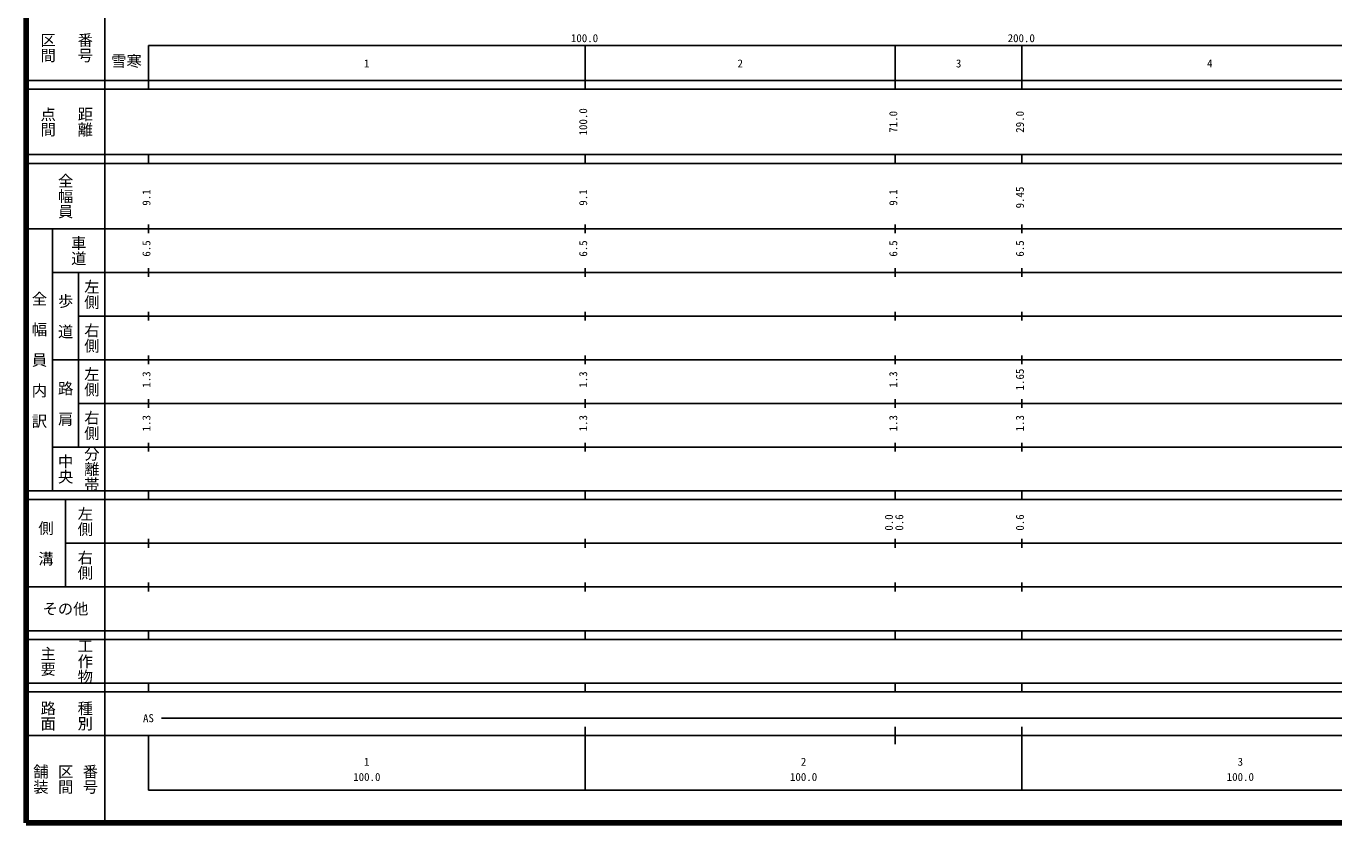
# Model space of a CAD drawing. Units: millimetres on the paper, enlarged 1000 times. Extents: x 40000 to 680000, y 20000 to 380000.
# Drawn here: x 40000 to 339412, y 20000 to 202409 of the extents above; entities that cross this region are included whole.
import ezdxf
from ezdxf.enums import TextEntityAlignment as Align

# ---------------------------------------------------------------- set-up
doc = ezdxf.new("R2010")
doc.units = ezdxf.units.MM
doc.header["$LTSCALE"] = 1000
doc.layers.add('M-TTL', color=2, linetype='Continuous', lineweight=140)
doc.layers.add('M-TTL-BAND', color=7, linetype='Continuous', lineweight=25)
doc.styles.add('@ＭＳ ゴシック', font='')
doc.styles.add('ＭＳ ゴシック', font='')
doc.styles.get('@ＭＳ ゴシック').set_extended_font_data('@MS Gothic')
doc.styles.get('ＭＳ ゴシック').set_extended_font_data('MS Gothic')

msp = doc.modelspace()

# ---------------------------------------------------------------- linework, layer by layer
at = {"layer": 'M-TTL'}
for p, q in [((40000, 380000), (40000, 20000)), ((40000, 20000), (680000, 20000))]:
    msp.add_line(p, q, dxfattribs=at)
at = {"layer": 'M-TTL-BAND'}
for p, q in [((58000, 370000), (58000, 20000)), ((68000, 198000), (579000, 198000)), ((68000, 198000), (68000, 188000)), ((168000, 188000), (168000, 198000)), ((239000, 188000), (239000, 198000)), ((268000, 188000), (268000, 198000)), ((40000, 190000), (579000, 190000)), ((40000, 188000), (579000, 188000)), ((40000, 173000), (579000, 173000)), ((40000, 171000), (579000, 171000)), ((68000, 171000), (68000, 173000)), ((168000, 171000), (168000, 173000)), ((239000, 171000), (239000, 173000)), ((268000, 171000), (268000, 173000)), ((40000, 156000), (579000, 156000)), ((46000, 96000), (46000, 156000)), ((68000, 155000), (68000, 157000)), ((168000, 155000), (168000, 157000)), ((239000, 155000), (239000, 157000)), ((268000, 155000), (268000, 157000)), ((68000, 145000), (68000, 147000)), ((168000, 145000), (168000, 147000)), ((239000, 145000), (239000, 147000)), ((268000, 145000), (268000, 147000)), ((46000, 146000), (579000, 146000)), ((52000, 146000), (52000, 106000)), ((52000, 136000), (579000, 136000)), ((68000, 135000), (68000, 137000)), ((168000, 135000), (168000, 137000)), ((239000, 135000), (239000, 137000)), ((268000, 135000), (268000, 137000)), ((46000, 126000), (579000, 126000)), ((68000, 125000), (68000, 127000)), ((168000, 125000), (168000, 127000)), ((239000, 125000), (239000, 127000)), ((268000, 125000), (268000, 127000)), ((68000, 115000), (68000, 117000)), ((168000, 115000), (168000, 117000)), ((239000, 115000), (239000, 117000)), ((268000, 115000), (268000, 117000)), ((52000, 116000), (579000, 116000)), ((46000, 106000), (579000, 106000)), ((68000, 105000), (68000, 107000)), ((168000, 105000), (168000, 107000)), ((239000, 105000), (239000, 107000)), ((268000, 105000), (268000, 107000)), ((40000, 96000), (579000, 96000)), ((68000, 94000), (68000, 96000)), ((168000, 94000), (168000, 96000)), ((239000, 94000), (239000, 96000)), ((268000, 94000), (268000, 96000)), ((40000, 94000), (579000, 94000)), ((49000, 94000), (49000, 74000)), ((49000, 84000), (579000, 84000)), ((68000, 83000), (68000, 85000)), ((168000, 83000), (168000, 85000)), ((239000, 83000), (239000, 85000)), ((268000, 83000), (268000, 85000)), ((68000, 73000), (68000, 75000)), ((168000, 73000), (168000, 75000)), ((239000, 73000), (239000, 75000)), ((268000, 73000), (268000, 75000)), ((40000, 74000), (579000, 74000)), ((40000, 64000), (579000, 64000)), ((68000, 62000), (68000, 64000)), ((168000, 62000), (168000, 64000)), ((239000, 62000), (239000, 64000)), ((268000, 62000), (268000, 64000)), ((40000, 62000), (579000, 62000)), ((40000, 52000), (579000, 52000)), ((68000, 50000), (68000, 52000)), ((168000, 50000), (168000, 52000)), ((239000, 50000), (239000, 52000)), ((268000, 50000), (268000, 52000)), ((40000, 50000), (579000, 50000)), ((71000, 44000), (565000, 44000)), ((168000, 27500), (168000, 42000)), ((239000, 38000), (239000, 42000)), ((268000, 27500), (268000, 42000)), ((40000, 40000), (579000, 40000)), ((68000, 40000), (68000, 27500)), ((68000, 27500), (579000, 27500))]:
    msp.add_line(p, q, dxfattribs=at)

# ---------------------------------------------------------------- texts
at = {"layer": 'M-TTL-BAND', "style": '@ＭＳ ゴシック'}
for s, p in [('区間', (45000, 197500)), ('番号', (53500, 197500)), ('点間', (45000, 180500)), ('距離', (53500, 180500)), ('全幅員', (49000, 163500)), ('車道', (52000, 151000)), ('左側', (55000, 141000)), ('全\u3000幅\u3000員\u3000内\u3000訳', (43000, 126000)), ('歩\u3000道', (49000, 136000)), ('右側', (55000, 131000)), ('左側', (55000, 121000)), ('路\u3000肩', (49000, 116000)), ('右側', (55000, 111000)), ('分離帯', (55000, 101000)), ('中央', (49000, 101000)), ('左側', (53500, 89000)), ('側\u3000溝', (44500, 84000)), ('右側', (53500, 79000)), ('主要', (45000, 57000)), ('工作物', (53500, 57000)), ('路面', (45000, 44500)), ('種別', (53500, 44500)), ('舗装', (43333, 30000)), ('区間', (49000, 30000)), ('番号', (54667, 30000))]:
    msp.add_text(s, height=2566, rotation=270, dxfattribs=at).set_placement(p, align=Align.MIDDLE_CENTER)
at = {"layer": 'M-TTL-BAND', "style": 'ＭＳ ゴシック'}
for s, p in [('100.0', (167844, 198195)), ('200.0', (267844, 198195)), ('1', (118000, 192405)), ('2', (203500, 192405)), ('3', (253500, 192405)), ('4', (311000, 192405)), ('AS', (68000, 42500)), ('1', (118000, 32523)), ('2', (218000, 32523)), ('3', (318000, 32523)), ('100.0', (118000, 29033)), ('100.0', (218000, 29033)), ('100.0', (318000, 29033))]:
    msp.add_text(s, height=1833, dxfattribs=at).set_placement(p, align=Align.BOTTOM_CENTER)
for s, p in [('雪寒', (62970, 194412)), ('その他', (49000, 69000))]:
    msp.add_text(s, height=2566, dxfattribs=at).set_placement(p, align=Align.MIDDLE_CENTER)
for s, p in [('100.0', (169000, 180500)), ('71.0', (240000, 180500)), ('29.0', (269000, 180500)), ('9.1', (69000, 163174)), ('9.1', (169000, 163174)), ('9.1', (240000, 163174)), ('9.45', (269000, 163174)), ('6.5', (69000, 151500)), ('6.5', (169000, 151500)), ('6.5', (240000, 151500)), ('6.5', (269000, 151500)), ('1.3', (69000, 121500)), ('1.3', (169000, 121500)), ('1.3', (240000, 121500)), ('1.65', (269000, 121500)), ('1.3', (69000, 111500)), ('1.3', (169000, 111500)), ('1.3', (240000, 111500)), ('1.3', (269000, 111500)), ('0.0', (239000, 88764)), ('0.6', (241370, 88764)), ('0.6', (269000, 88764))]:
    msp.add_text(s, height=1833, rotation=90, dxfattribs=at).set_placement(p, align=Align.BOTTOM_CENTER)

doc.saveas('drawing.dxf')
